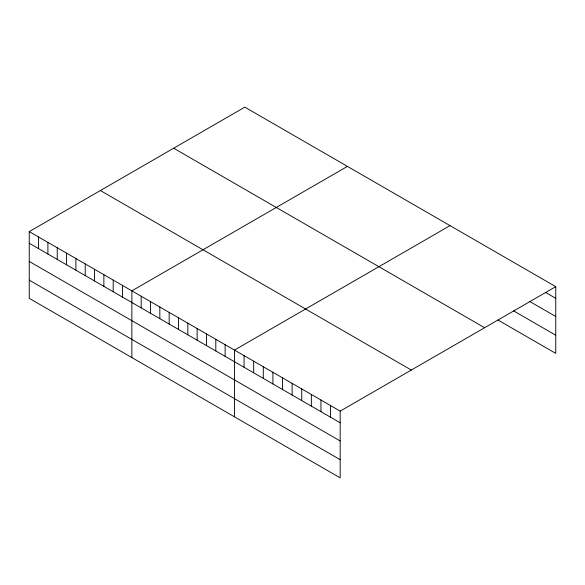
<?xml version="1.0" encoding="UTF-8"?>
<svg xmlns="http://www.w3.org/2000/svg" width="585" height="585" viewBox="0 0 585 585"><rect width="100%" height="100%" fill="white"/><g stroke="black" fill="none" stroke-linecap="round" stroke-linejoin="round"><path stroke-width="0.88" d="M29.25 231.609L340.177 411.123L340.177 477.85L29.25 298.343L29.25 231.609L244.822 107.15L555.75 286.657L555.75 353.391L498.091 320.097M347.431 166.389L131.859 290.847L131.859 357.581M450.033 225.627L234.461 350.086L234.461 416.82M340.177 411.123L555.75 286.657M546.141 292.763L555.75 298.313M529.878 301.553L555.75 316.492M513.615 310.884L555.75 335.212M173.686 148.224L484.614 327.732M100.386 190.534L411.313 370.049M29.25 243.265L340.177 422.772M29.25 261.436L340.177 440.951M29.25 280.164L340.177 459.678M330.569 405.573L330.569 417.229M320.953 400.023L320.953 411.679M311.344 394.473L311.344 406.129M301.736 388.93L301.736 400.579M292.127 383.38L292.127 395.036M282.511 377.83L282.511 389.486M272.902 372.279L272.902 383.935M263.294 366.729L263.294 378.385M253.685 361.186L253.685 372.835M244.069 355.636L244.069 367.292M225.13 344.704L225.13 356.353M215.806 339.315L215.806 350.971M206.476 333.933L206.476 345.581M197.152 328.543L197.152 340.199M187.822 323.161L187.822 334.817M178.491 317.772L178.491 329.428M169.167 312.39L169.167 324.046M159.837 307.008L159.837 318.657M150.513 301.619L150.513 313.275M141.182 296.237L141.182 307.885M122.528 285.465L122.528 297.114M113.198 280.076L113.198 291.732M103.874 274.694L103.874 286.343M94.543 269.305L94.543 280.961M85.22 263.923L85.22 275.579M75.889 258.533L75.889 270.19M66.558 253.151L66.558 264.808M57.235 247.762L57.235 259.418M47.904 242.38L47.904 254.036M38.581 236.998L38.581 248.647"/></g></svg>
